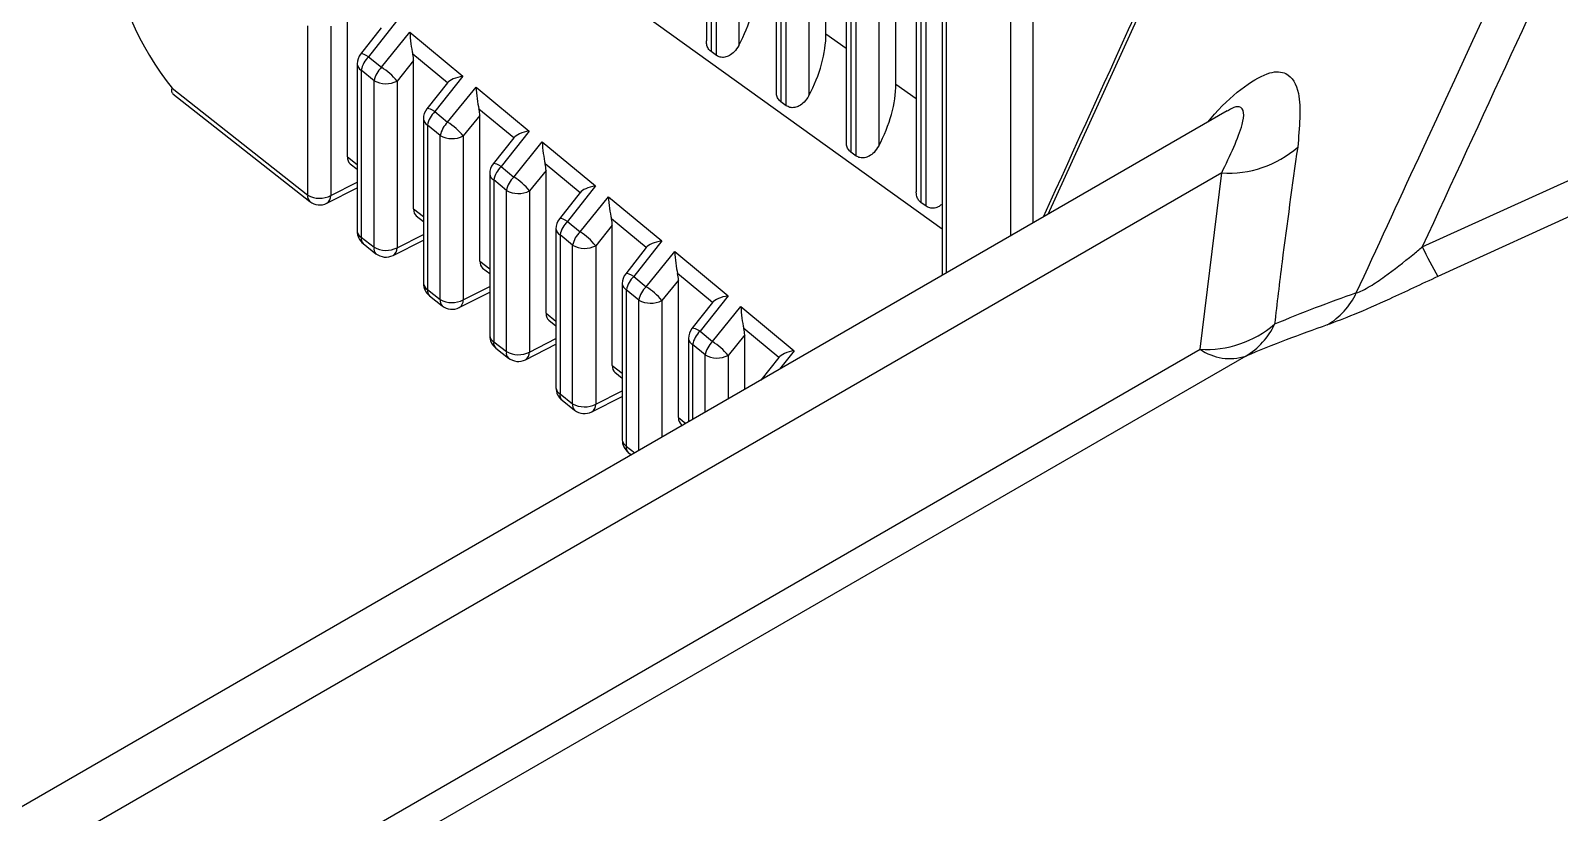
# Model space of a CAD drawing. Extents: x 8 to 113, y 1 to 87.
# Drawn here: x 74.671 to 75.629, y 69.027 to 69.517 of the extents above; entities that cross this region are included whole.
import ezdxf

# ---------------------------------------------------------------- set-up
doc = ezdxf.new("R2010")
doc.units = 0
doc.header["$MEASUREMENT"] = 0
doc.layers.add('OBJECT', color=7, linetype='CONTINUOUS')

msp = doc.modelspace()

# ---------------------------------------------------------------- linework, layer by layer
at = {"layer": 'OBJECT'}
for p, q in [((75.67007, 70.19531), (75.30844, 69.40181)), ((75.09448, 70.00447), (75.09448, 69.51067)), ((75.09741, 70.00316), (75.09741, 69.50399)), ((75.10076, 69.50158), (75.10076, 70.00244)), ((75.11484, 70.00107), (75.11484, 69.5079)), ((75.13832, 69.98455), (75.13832, 69.47914)), ((75.14125, 69.98368), (75.14125, 69.47246)), ((75.1446, 69.47005), (75.1446, 69.98335)), ((75.15868, 69.98167), (75.15868, 69.47638)), ((75.16944, 69.5152), (75.16944, 69.97103)), ((75.18216, 69.96462), (75.18216, 69.44762)), ((75.18509, 69.96329), (75.18509, 69.44094)), ((75.18844, 69.43853), (75.18844, 69.96177)), ((75.20252, 69.95537), (75.20252, 69.44485)), ((75.21328, 69.48367), (75.21328, 69.95048)), ((75.226, 69.94713), (75.226, 69.4161)), ((75.22893, 69.94208), (75.22893, 69.40941)), ((75.23228, 69.407), (75.23228, 69.94106)), ((75.24226, 69.91178), (75.24226, 69.3636)), ((75.24482, 69.90792), (75.24482, 69.36508)), ((75.28534, 69.38847), (75.28534, 69.82805)), ((75.2992, 69.82749), (75.2992, 69.39647)), ((75.24226, 69.39259), (74.93852, 69.611)), ((74.86945, 69.43806), (74.86945, 69.53271)), ((74.84462, 69.41397), (74.84462, 69.52016)), ((74.85906, 69.5199), (74.85906, 69.41372)), ((74.89066, 69.51884), (74.87771, 69.50245)), ((74.90032, 69.52303), (74.88277, 69.50079)), ((74.89077, 69.49416), (74.90862, 69.51615)), ((74.90862, 69.51615), (74.94187, 69.48859)), ((75.16944, 69.5152), (75.18216, 69.50605)), ((75.54328, 69.38158), (75.83038, 69.51181)), ((74.87556, 69.49625), (74.87556, 69.39143)), ((74.88277, 69.50079), (74.89077, 69.49416)), ((74.91096, 69.49831), (74.90057, 69.4855)), ((74.93217, 69.48437), (74.91042, 69.5024)), ((74.91096, 69.40535), (74.91096, 69.49831)), ((75.10076, 69.50158), (75.09741, 69.50399)), ((74.88612, 69.48576), (74.87812, 69.49239)), ((74.87812, 69.49239), (74.87812, 69.38757)), ((74.94187, 69.48859), (74.92431, 69.46636)), ((75.83769, 69.49264), (75.55298, 69.36299)), ((74.75957, 69.48099), (74.84462, 69.41397)), ((74.76008, 69.47757), (74.84586, 69.40998)), ((74.88612, 69.38127), (74.88612, 69.48576)), ((74.90057, 69.4855), (74.90057, 69.38101)), ((74.9322, 69.48441), (74.91925, 69.46801)), ((74.93227, 69.45976), (74.95012, 69.48175)), ((74.95012, 69.48175), (74.98341, 69.45416)), ((75.21328, 69.48367), (75.226, 69.47453)), ((74.97372, 69.44994), (74.95192, 69.468)), ((75.1446, 69.47005), (75.14125, 69.47246)), ((75.42105, 69.46682), (72.4974, 67.77903)), ((74.9171, 69.46182), (74.9171, 69.3587)), ((74.92763, 69.45136), (74.91967, 69.45795)), ((74.91967, 69.45795), (74.91967, 69.35484)), ((74.92431, 69.46636), (74.93227, 69.45976)), ((74.95247, 69.46391), (74.94207, 69.4511)), ((74.95247, 69.37265), (74.95247, 69.46391)), ((75.42092, 69.46671), (75.42096, 69.46674)), ((74.92763, 69.34856), (74.92763, 69.45136)), ((74.94207, 69.4511), (74.94207, 69.34831)), ((74.97375, 69.44998), (74.9608, 69.43358)), ((74.98341, 69.45416), (74.96586, 69.43193)), ((74.97378, 69.42536), (74.99163, 69.44735)), ((74.99163, 69.44735), (75.02496, 69.41973)), ((75.18844, 69.43853), (75.18509, 69.44094)), ((74.86945, 69.43806), (74.87556, 69.43325)), ((74.87114, 69.43371), (74.87556, 69.43024)), ((74.96586, 69.43193), (74.97378, 69.42536)), ((74.99397, 69.42951), (74.98358, 69.4167)), ((75.01526, 69.41551), (74.99343, 69.4336)), ((74.99397, 69.33994), (74.99397, 69.42951)), ((75.41753, 69.42793), (72.5503, 67.77271)), ((74.85906, 69.41372), (74.87556, 69.42206)), ((74.95865, 69.42738), (74.95865, 69.32596)), ((74.96914, 69.41696), (74.96121, 69.42352)), ((74.96121, 69.42352), (74.96121, 69.3221)), ((75.02496, 69.41973), (75.0074, 69.3975)), ((75.404, 69.31731), (75.41753, 69.42793)), ((74.85656, 69.40891), (74.87556, 69.41851)), ((74.96914, 69.31586), (74.96914, 69.41696)), ((74.98358, 69.4167), (74.98358, 69.3156)), ((75.01529, 69.41555), (75.00234, 69.39915)), ((75.01529, 69.39096), (75.03314, 69.41295)), ((75.03314, 69.41295), (75.0665, 69.3853)), ((74.91096, 69.40535), (74.9171, 69.40051)), ((74.91265, 69.40101), (74.9171, 69.3975)), ((75.23228, 69.407), (75.22893, 69.40941)), ((75.00019, 69.39295), (75.00019, 69.29323)), ((75.0074, 69.3975), (75.01529, 69.39096)), ((75.03548, 69.39511), (75.02509, 69.3823)), ((75.05681, 69.38108), (75.03494, 69.3992)), ((75.03548, 69.30724), (75.03548, 69.39511)), ((74.87812, 69.38757), (74.88612, 69.38127)), ((74.87937, 69.38358), (74.88737, 69.37727)), ((74.89807, 69.3762), (74.9171, 69.38583)), ((74.90057, 69.38101), (74.9171, 69.38937)), ((75.01064, 69.38256), (75.00276, 69.38909)), ((75.00276, 69.38909), (75.00276, 69.28937)), ((75.01064, 69.28315), (75.01064, 69.38256)), ((75.02509, 69.3823), (75.02509, 69.2829)), ((75.05684, 69.38112), (75.04389, 69.36472)), ((75.0665, 69.3853), (75.04895, 69.36307)), ((74.95247, 69.37265), (74.95865, 69.36778)), ((75.05679, 69.35656), (75.07464, 69.37855)), ((75.07464, 69.37855), (75.10805, 69.35087)), ((74.95416, 69.3683), (74.95865, 69.36477)), ((75.04895, 69.36307), (75.05679, 69.35656)), ((75.09835, 69.34665), (75.07644, 69.3648)), ((74.91967, 69.35484), (74.92763, 69.34856)), ((74.93958, 69.3435), (74.95865, 69.35314)), ((74.94207, 69.34831), (74.95865, 69.35669)), ((75.04174, 69.35852), (75.04174, 69.26049)), ((75.05215, 69.34816), (75.0443, 69.35466)), ((75.0443, 69.35466), (75.0443, 69.25663)), ((75.07699, 69.36071), (75.06659, 69.3479)), ((75.07699, 69.27453), (75.07699, 69.36071)), ((74.92091, 69.35084), (74.92887, 69.34457)), ((75.05215, 69.25385), (75.05215, 69.34816)), ((75.06659, 69.3479), (75.06659, 69.26219)), ((75.09838, 69.34669), (75.08543, 69.33029)), ((75.10805, 69.35087), (75.09049, 69.32864)), ((75.0983, 69.32216), (75.11615, 69.34415)), ((75.11615, 69.34415), (75.14959, 69.31644)), ((74.99397, 69.33994), (75.00019, 69.33504)), ((74.99566, 69.3356), (75.00019, 69.33203)), ((74.98358, 69.3156), (75.00019, 69.324)), ((75.08328, 69.32409), (75.08328, 69.27183)), ((75.09049, 69.32864), (75.0983, 69.32216)), ((75.11849, 69.32631), (75.1081, 69.3135)), ((75.1399, 69.31221), (75.11795, 69.3304)), ((75.11849, 69.29215), (75.11849, 69.32631)), ((72.63405, 67.71826), (75.404, 69.31731)), ((74.96121, 69.3221), (74.96914, 69.31586)), ((74.96246, 69.31811), (74.97038, 69.31186)), ((74.98108, 69.3108), (75.00019, 69.32046)), ((75.09366, 69.31376), (75.08585, 69.32023)), ((75.08585, 69.32023), (75.08585, 69.27331)), ((75.14959, 69.31644), (75.14041, 69.3048)), ((75.4326, 69.31306), (72.66147, 67.71332)), ((75.03548, 69.30724), (75.04174, 69.30231)), ((75.09366, 69.27781), (75.09366, 69.31376)), ((75.1081, 69.3135), (75.1081, 69.28615)), ((75.13993, 69.31225), (75.12872, 69.29805)), ((75.03717, 69.30289), (75.04174, 69.2993)), ((75.00276, 69.28937), (75.01064, 69.28315)), ((75.004, 69.28537), (75.01189, 69.27916)), ((75.02259, 69.27809), (75.04174, 69.28777)), ((75.02509, 69.2829), (75.04174, 69.29132)), ((75.07699, 69.27453), (75.08163, 69.27087)), ((75.07868, 69.27019), (75.07943, 69.2696)), ((75.0443, 69.25663), (75.04966, 69.25241)), ((75.04555, 69.25264), (75.04745, 69.25114))]:
    msp.add_line(p, q, dxfattribs=at)
at = {"layer": 'OBJECT', "flags": 128}
for points in [[(74.88277, 69.50079), (74.88128, 69.50164), (74.87998, 69.50224), (74.87893, 69.50259), (74.87816, 69.50266), (74.87771, 69.50245), (74.87771, 69.50245)], [(74.92431, 69.46636), (74.92283, 69.4672), (74.92153, 69.46781), (74.92047, 69.46816), (74.9197, 69.46823), (74.91926, 69.46802), (74.91925, 69.46801)], [(74.96586, 69.43193), (74.96437, 69.43277), (74.96307, 69.43338), (74.96201, 69.43372), (74.96125, 69.43379), (74.9608, 69.43358), (74.9608, 69.43358)], [(75.0074, 69.3975), (75.00592, 69.39834), (75.00462, 69.39895), (75.00356, 69.39929), (75.00279, 69.39936), (75.00235, 69.39915), (75.00234, 69.39915)], [(75.04895, 69.36307), (75.04746, 69.36391), (75.04616, 69.36451), (75.0451, 69.36486), (75.04434, 69.36493), (75.04389, 69.36472), (75.04389, 69.36472)], [(75.09049, 69.32864), (75.08901, 69.32948), (75.08771, 69.33008), (75.08665, 69.33043), (75.08588, 69.3305), (75.08544, 69.33029), (75.08543, 69.33029)]]:
    msp.add_lwpolyline(points, dxfattribs=at)
at = {"layer": 'OBJECT'}
for centre, radius, start, end in [((74.88556, 69.49625), 0.01, 141.70229, 180), ((74.88034, 69.49664), 0.0048, 184.74166, 242.4728), ((74.8938, 69.48921), 0.01599, 133.60833, 168.5589), ((74.9018, 69.48258), 0.01599, 133.60766, 168.55883), ((74.87006, 69.46088), 0.0392, 38.91103, 58.11756), ((74.89358, 69.49906), 0.01525, 240.72035, 297.24638), ((74.9271, 69.46182), 0.01, 141.70229, 180), ((74.92189, 69.46221), 0.0048, 184.73592, 242.47296), ((74.93534, 69.45478), 0.01599, 133.60739, 168.55625), ((74.94331, 69.44818), 0.016, 133.60979, 168.55385), ((74.91156, 69.42646), 0.03922, 38.91493, 58.11365), ((74.93509, 69.46466), 0.01525, 240.71941, 297.24639), ((75.42206, 69.49281), 0.06504, 266.00738, 311.51404), ((74.96865, 69.42738), 0.01, 141.70229, 180), ((74.97689, 69.42035), 0.01599, 133.6076, 168.55963), ((74.96343, 69.42778), 0.0048, 184.73929, 242.47516), ((74.98481, 69.41378), 0.01599, 133.60238, 168.56126), ((74.95307, 69.39207), 0.03921, 38.91213, 58.11646), ((74.8488, 69.41309), 0.00428, 168.04676, 226.58449), ((74.85208, 69.42728), 0.01525, 240.71997, 297.24676), ((74.85205, 69.41783), 0.01, 231.76391, 296.82239), ((74.85372, 69.41344), 0.00534, 302.10427, 2.99956), ((74.9766, 69.43026), 0.01525, 240.72114, 297.24466), ((74.88556, 69.39143), 0.01, 180, 231.76391), ((74.88034, 69.39183), 0.0048, 184.74166, 242.4728), ((75.01019, 69.39295), 0.01, 141.70229, 180), ((75.00498, 69.39335), 0.0048, 184.73668, 242.47515), ((75.01843, 69.38592), 0.01599, 133.60783, 168.55654), ((75.02632, 69.37938), 0.016, 133.60949, 168.55701), ((74.99457, 69.35766), 0.03922, 38.91493, 58.11365), ((74.88231, 69.38669), 0.00428, 168.04793, 226.58402), ((74.89031, 69.38038), 0.00428, 168.03424, 226.59647), ((74.89358, 69.39457), 0.01525, 240.72035, 297.24638), ((75.0181, 69.39586), 0.01525, 240.71997, 297.24676), ((75.8191, 69.51356), 0.30577, 205.57041, 209.50023), ((74.89356, 69.38513), 0.01, 231.76391, 296.82239), ((74.89523, 69.38073), 0.00534, 302.0987, 3.00006), ((75.05174, 69.35852), 0.01, 141.70229, 180), ((75.05998, 69.35149), 0.01599, 133.60766, 168.55883), ((74.9271, 69.3587), 0.01, 180, 231.76391), ((74.92189, 69.35909), 0.0048, 184.73592, 242.47296), ((74.92385, 69.35395), 0.00428, 168.04893, 226.58232), ((75.04652, 69.35892), 0.0048, 184.74089, 242.47061), ((75.06783, 69.34498), 0.016, 133.60998, 168.55366), ((75.03609, 69.32328), 0.0392, 38.91103, 58.11756), ((75.80746, 68.47691), 0.92752, 109.23259, 112.62202), ((75.46001, 69.37244), 0.04635, 300.70961, 334.73453), ((74.93182, 69.34768), 0.00428, 168.05, 226.58516), ((74.93509, 69.36187), 0.01525, 240.71941, 297.24639), ((74.93506, 69.35242), 0.01, 231.76391, 296.82239), ((74.93674, 69.34803), 0.00534, 302.10442, 2.99434), ((75.05961, 69.36146), 0.01525, 240.71883, 297.24697), ((74.96865, 69.32596), 0.01, 180, 231.76391), ((74.96343, 69.32636), 0.0048, 184.73929, 242.47516), ((75.09328, 69.32409), 0.01, 141.70229, 180), ((75.08807, 69.32448), 0.0048, 184.73668, 242.47515), ((75.10153, 69.31705), 0.016, 133.60973, 168.55464), ((75.40769, 69.38343), 0.06622, 266.80149, 310.48709), ((75.40943, 69.35219), 0.04547, 300.63152, 335.13353), ((75.78835, 68.45933), 0.92488, 109.23281, 112.62151), ((74.9654, 69.32122), 0.00428, 168.04948, 226.58248), ((74.97332, 69.31497), 0.00428, 168.04893, 226.58232), ((74.9766, 69.32916), 0.01525, 240.72114, 297.24466), ((74.97824, 69.31532), 0.00534, 302.09672, 3.00204), ((75.10933, 69.31058), 0.01599, 133.60739, 168.55625), ((75.07758, 69.28886), 0.03922, 38.9155, 58.11309), ((75.42264, 69.34436), 0.03285, 235.42674, 287.65724), ((74.97657, 69.31972), 0.01, 231.76391, 296.82239), ((75.10112, 69.32706), 0.01525, 240.71996, 297.24584), ((75.01019, 69.29323), 0.01, 180, 231.76391), ((75.00498, 69.29362), 0.0048, 184.73668, 242.47515), ((75.00694, 69.28848), 0.00428, 168.03907, 226.59609), ((75.01483, 69.28227), 0.00428, 168.04676, 226.58449), ((75.0181, 69.29646), 0.01525, 240.71997, 297.24676), ((75.01808, 69.28701), 0.01, 231.76391, 296.82239), ((75.01975, 69.28262), 0.00534, 302.10427, 2.99956), ((75.05174, 69.26049), 0.01, 180, 231.76391), ((75.04652, 69.26089), 0.0048, 184.74089, 242.47061), ((75.04849, 69.25575), 0.00428, 168.04882, 226.58243)]:
    msp.add_arc(centre, radius, start, end, dxfattribs=at)
for centre, major_axis, ratio, start_param, end_param in [((74.79277, 69.53986), (-0.05084, 0.09763), 0.546171, 0.990968, 1.912502), ((75.08281, 69.5225), (0.03015, 0.0521), 0.583023, 4.769095, 5.494025), ((74.91141, 69.51161), (-0.00138, 0.01392), 0.177178, 1.220717, 2.275128), ((75.12665, 69.49097), (0.03015, 0.0521), 0.583023, 4.769095, 5.494025), ((74.90427, 69.50281), (-0.00404, 0.01025), 0.521, 4.064683, 4.470943), ((74.94466, 69.48405), (0.01306, 0.00138), 0.372225, 1.746516, 2.800928), ((74.95291, 69.47721), (-0.00138, 0.01392), 0.177178, 1.220717, 2.275128), ((75.17049, 69.45945), (0.03015, 0.0521), 0.583023, 4.769095, 5.494025), ((74.94577, 69.46841), (-0.00404, 0.01025), 0.521, 4.064683, 4.470943), ((74.9862, 69.44962), (0.01306, 0.00138), 0.372225, 1.746516, 2.800928), ((74.99442, 69.44281), (-0.00138, 0.01392), 0.177178, 1.220717, 2.275128), ((74.87659, 69.44215), (0.00505, 0.00871), 0.579362, 2.356901, 3.059174), ((74.98728, 69.43401), (-0.00404, 0.01025), 0.521, 4.064683, 4.470943), ((75.02775, 69.41518), (0.01306, 0.00138), 0.372225, 1.746516, 2.800928), ((75.03593, 69.40841), (-0.00138, 0.01392), 0.177178, 1.220717, 2.275128), ((74.9181, 69.40944), (0.00505, 0.00871), 0.579362, 2.356901, 3.059174), ((75.02879, 69.39961), (-0.00404, 0.01025), 0.521, 4.064683, 4.470943), ((75.06929, 69.38075), (0.01306, 0.00138), 0.372225, 1.746516, 2.800928), ((74.95961, 69.37674), (0.00505, 0.00871), 0.579362, 2.356901, 3.059174), ((75.07743, 69.37401), (-0.00138, 0.01392), 0.177178, 1.220717, 2.275128), ((75.07029, 69.36521), (-0.00404, 0.01025), 0.521, 4.064683, 4.470943), ((75.11084, 69.34632), (0.01306, 0.00138), 0.372225, 1.746516, 2.800928), ((75.11894, 69.33961), (-0.00138, 0.01392), 0.177178, 1.220717, 2.275128), ((75.00111, 69.34404), (0.00505, 0.00871), 0.579362, 2.356901, 3.059174), ((75.1118, 69.33081), (-0.00404, 0.01025), 0.521, 4.064683, 4.470943), ((75.15238, 69.31189), (0.01306, 0.00138), 0.372225, 1.746516, 2.800928), ((75.04262, 69.31133), (0.00505, 0.00871), 0.579362, 2.356901, 3.059174), ((75.08413, 69.27863), (0.00505, 0.00871), 0.579362, 2.356901, 3.059174)]:
    msp.add_ellipse(centre, major_axis=major_axis, ratio=ratio, start_param=start_param, end_param=end_param, dxfattribs=at)
for points, knots in [([(75.99975, 70.36991), (75.92173, 70.20088), (75.76974, 69.8716), (75.61741, 69.54199), (75.54328, 69.38158)], [0, 0, 0, 0, 0.513344, 1, 1, 1, 1]), ([(75.50193, 69.35266), (75.51496, 69.38092), (75.5882, 69.5397), (75.74455, 69.87825), (75.8875, 70.18827), (75.97031, 70.36787)], [0, 0, 0, 0, 0.083458, 0.469006, 1, 1, 1, 1]), ([(75.66472, 70.18876), (75.62643, 70.10489), (75.5064, 69.84194), (75.38695, 69.57914), (75.3056, 69.40016)], [0, 0, 0, 0, 0.318953, 1, 1, 1, 1]), ([(75.09741, 69.50399), (75.09677, 69.50459), (75.09548, 69.5058), (75.09458, 69.50822), (75.09457, 69.50992), (75.09456, 69.51067)], [0, 0, 0, 0, 0.359221, 0.716954, 1, 1, 1, 1]), ([(75.11484, 69.5079), (75.11395, 69.50647), (75.11237, 69.50394), (75.10914, 69.50146), (75.10602, 69.50032), (75.10305, 69.50031), (75.1015, 69.50117), (75.10076, 69.50158)], [0, 0, 0, 0, 0.278287, 0.49078, 0.665962, 0.842112, 1, 1, 1, 1]), ([(75.4088, 69.45974), (75.41021, 69.46143), (75.41813, 69.47088), (75.43237, 69.48322), (75.44808, 69.49209), (75.46024, 69.49101), (75.46819, 69.47707), (75.4663, 69.45645), (75.46517, 69.44411)], [0, 0, 0, 0, 0.032796, 0.183793, 0.335539, 0.472549, 0.68451, 1, 1, 1, 1]), ([(74.76016, 69.47768), (74.75994, 69.47783), (74.75932, 69.47826), (74.75925, 69.4795), (74.75944, 69.48055), (74.75955, 69.48094), (74.75957, 69.48099)], [0, 0, 0, 0, 0.270247, 0.749399, 0.969629, 1, 1, 1, 1]), ([(75.14125, 69.47246), (75.14061, 69.47307), (75.13932, 69.47428), (75.13842, 69.47669), (75.13841, 69.4784), (75.13841, 69.47915)], [0, 0, 0, 0, 0.359222, 0.716971, 1, 1, 1, 1]), ([(75.15868, 69.47638), (75.15779, 69.47494), (75.15621, 69.47241), (75.15298, 69.46993), (75.14986, 69.46879), (75.14689, 69.46878), (75.14534, 69.46965), (75.1446, 69.47005)], [0, 0, 0, 0, 0.278297, 0.49079, 0.665963, 0.842113, 1, 1, 1, 1]), ([(75.41753, 69.42793), (75.42283, 69.43891), (75.42999, 69.45376), (75.43195, 69.46635), (75.42962, 69.46978), (75.42542, 69.46945), (75.42198, 69.46718), (75.42116, 69.46664)], [0, 0, 0, 0, 0.496134, 0.671221, 0.847599, 0.963564, 1, 1, 1, 1]), ([(75.18509, 69.44094), (75.18445, 69.44154), (75.18316, 69.44275), (75.18227, 69.44517), (75.18225, 69.44687), (75.18225, 69.44762)], [0, 0, 0, 0, 0.359189, 0.716953, 1, 1, 1, 1]), ([(75.20252, 69.44485), (75.20163, 69.44342), (75.20005, 69.44089), (75.19682, 69.43841), (75.1937, 69.43727), (75.19073, 69.43726), (75.18918, 69.43812), (75.18844, 69.43853)], [0, 0, 0, 0, 0.278287, 0.49078, 0.665962, 0.842112, 1, 1, 1, 1]), ([(75.46517, 69.44411), (75.46179, 69.42012), (75.45657, 69.38313), (75.45222, 69.34609), (75.45069, 69.33307)], [0, 0, 0, 0, 0.6484902, 1, 1, 1, 1]), ([(75.22893, 69.40941), (75.22829, 69.41002), (75.227, 69.41123), (75.22611, 69.41364), (75.22609, 69.41535), (75.22609, 69.4161)], [0, 0, 0, 0, 0.3591909, 0.71697, 1, 1, 1, 1]), ([(75.24226, 69.40836), (75.24166, 69.40785), (75.24026, 69.40665), (75.23752, 69.40576), (75.23458, 69.40573), (75.23302, 69.40659), (75.23228, 69.407)], [0, 0, 0, 0, 0.204212, 0.47798, 0.753273, 1, 1, 1, 1]), ([(75.50193, 69.35266), (75.50319, 69.35312), (75.50571, 69.35404), (75.5119, 69.35757), (75.52279, 69.36497), (75.53375, 69.37361), (75.54132, 69.37994), (75.54328, 69.38158)], [0, 0, 0, 0, 0.116852, 0.233193, 0.437976, 0.854435, 1, 1, 1, 1]), ([(75.55298, 69.36299), (75.54287, 69.3582), (75.52487, 69.34965), (75.49991, 69.33869), (75.48899, 69.33459), (75.48368, 69.33259)], [0, 0, 0, 0, 0.396714, 0.706829, 1, 1, 1, 1])]:
    msp.add_open_spline(points, degree=3, knots=knots, dxfattribs=at)

doc.saveas('drawing.dxf')
